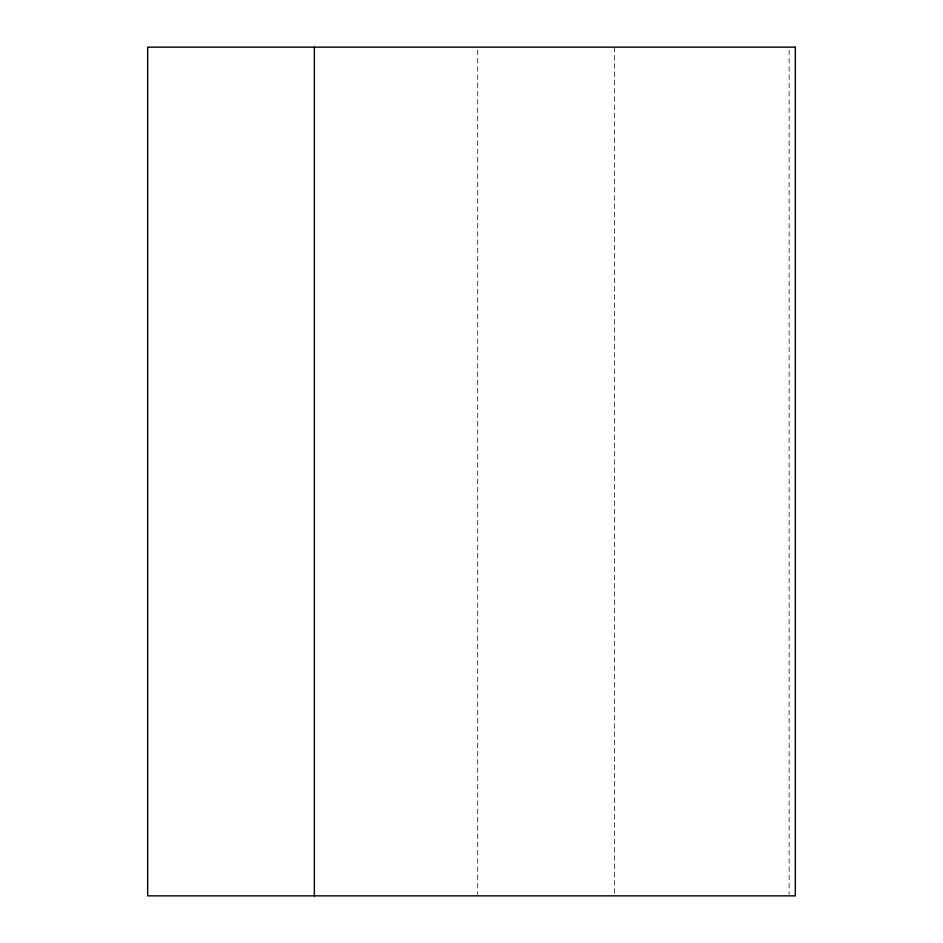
<?xml version="1.0" encoding="UTF-8"?>
<svg xmlns="http://www.w3.org/2000/svg" width="943" height="943" viewBox="0 0 943 943"><rect width="100%" height="100%" fill="white"/><g stroke="black" fill="none" stroke-linecap="round" stroke-linejoin="round"><path stroke-width="0.71" stroke-dasharray="4.71 3.54" d="M789.126 50.097L789.126 894.377M614.541 47.15L614.541 894.377M477.7 50.097L477.7 894.377"/><path stroke-width="1.41" d="M314.373 47.15L314.373 895.85M795.326 47.15L147.674 47.15L147.674 895.85L795.326 895.85L795.326 47.15"/></g></svg>
